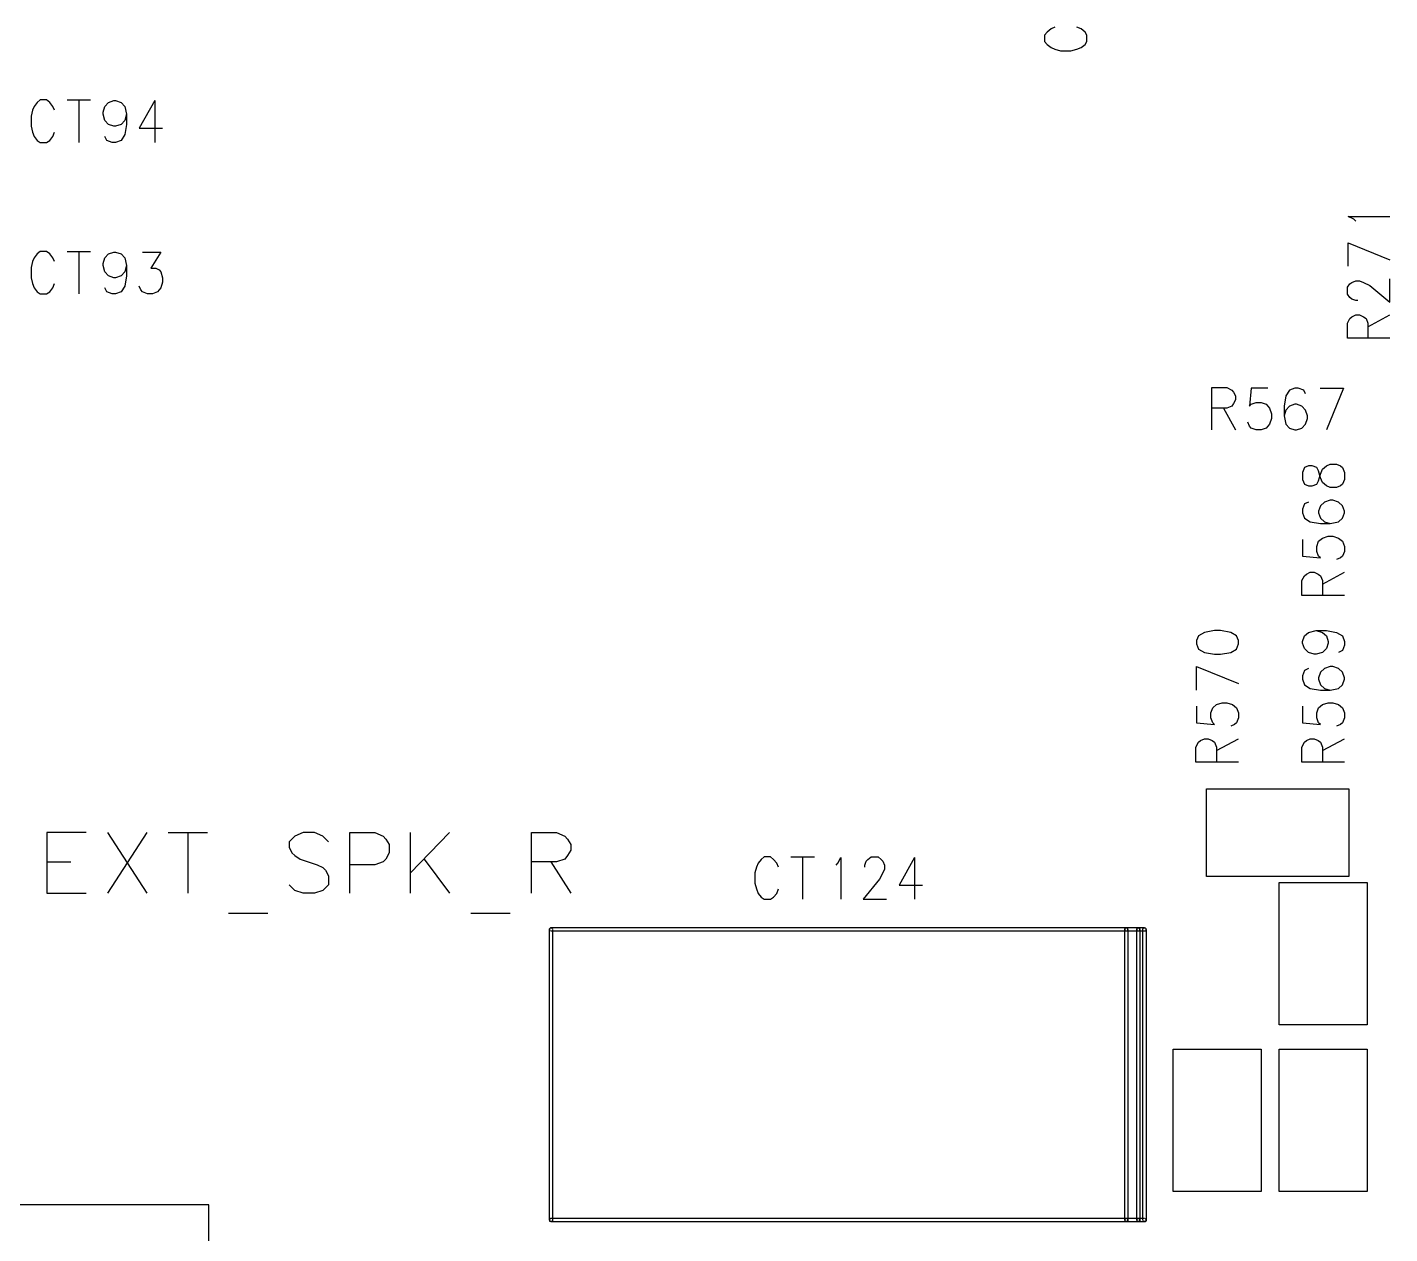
# Model space of a CAD drawing. Extents: x 295 to 953, y 10 to 290.
# Drawn here: x 628.98 to 666.11, y 128.52 to 161.4 of the extents above; entities that cross this region are included whole.
import ezdxf

# ---------------------------------------------------------------- set-up
doc = ezdxf.new("R2010")
doc.units = 0
doc.header["$LTSCALE"] = 5
doc.header["$MEASUREMENT"] = 0
doc.layers.add('13_C-SILK_GBR', color=7, linetype='CONTINUOUS')

msp = doc.modelspace()

# ---------------------------------------------------------------- linework, layer by layer
at = {"layer": '13_C-SILK_GBR'}
for p, q in [((656.769, 161.263), (656.7, 161.179)), ((656.7, 161.179), (656.7, 161.007)), ((656.875, 161.352), (656.769, 161.263)), ((656.981, 161.397), (656.875, 161.352)), ((657.698, 161.352), (657.575, 161.397)), ((657.802, 161.263), (657.698, 161.352)), ((657.855, 161.179), (657.802, 161.263)), ((657.855, 161.007), (657.855, 161.179)), ((656.7, 161.007), (656.769, 160.925)), ((656.769, 160.925), (656.875, 160.841)), ((656.875, 160.841), (656.981, 160.796)), ((656.981, 160.796), (657.137, 160.758)), ((657.137, 160.758), (657.418, 160.758)), ((657.418, 160.758), (657.575, 160.796)), ((657.575, 160.796), (657.698, 160.841)), ((657.698, 160.841), (657.802, 160.925)), ((657.802, 160.925), (657.855, 161.007)), ((629.252, 159.346), (629.168, 159.24)), ((629.335, 159.415), (629.252, 159.346)), ((629.506, 159.415), (629.335, 159.415)), ((629.591, 159.346), (629.506, 159.415)), ((629.68, 159.24), (629.591, 159.346)), ((630.067, 159.415), (630.706, 159.415)), ((630.386, 159.415), (630.386, 158.26)), ((631.094, 159.24), (631.196, 159.346)), ((631.196, 159.346), (631.343, 159.397)), ((631.343, 159.397), (631.387, 159.397)), ((631.387, 159.397), (631.541, 159.346)), ((631.541, 159.346), (631.637, 159.24)), ((632.452, 159.397), (632.031, 158.644)), ((632.452, 159.397), (632.452, 158.26)), ((629.124, 159.135), (629.086, 158.978)), ((629.086, 158.978), (629.086, 158.697)), ((629.168, 159.24), (629.124, 159.135)), ((629.724, 159.135), (629.68, 159.24)), ((631.049, 159.082), (631.094, 159.24)), ((631.049, 159.031), (631.049, 159.082)), ((631.094, 158.856), (631.049, 159.031)), ((631.637, 159.24), (631.688, 159.031)), ((631.688, 159.031), (631.637, 158.856)), ((631.688, 159.031), (631.688, 158.75)), ((629.086, 158.697), (629.124, 158.541)), ((629.124, 158.541), (629.168, 158.417)), ((629.68, 158.417), (629.724, 158.541)), ((631.196, 158.75), (631.094, 158.856)), ((631.343, 158.697), (631.196, 158.75)), ((631.387, 158.697), (631.343, 158.697)), ((631.541, 158.75), (631.387, 158.697)), ((631.637, 158.856), (631.541, 158.75)), ((631.688, 158.75), (631.637, 158.47)), ((632.031, 158.644), (632.669, 158.644)), ((629.168, 158.417), (629.252, 158.313)), ((629.252, 158.313), (629.335, 158.26)), ((629.335, 158.26), (629.506, 158.26)), ((629.506, 158.26), (629.591, 158.313)), ((629.591, 158.313), (629.68, 158.417)), ((631.145, 158.313), (631.094, 158.417)), ((631.292, 158.26), (631.145, 158.313)), ((631.387, 158.26), (631.292, 158.26)), ((631.541, 158.313), (631.387, 158.26)), ((631.637, 158.47), (631.541, 158.313)), ((665.125, 156.166), (664.968, 156.242)), ((664.968, 156.242), (666.105, 156.242)), ((665.178, 156.115), (665.125, 156.166)), ((629.252, 155.221), (629.168, 155.115)), ((629.335, 155.29), (629.252, 155.221)), ((629.506, 155.29), (629.335, 155.29)), ((629.591, 155.221), (629.506, 155.29)), ((629.68, 155.115), (629.591, 155.221)), ((630.067, 155.29), (630.706, 155.29)), ((630.386, 155.29), (630.386, 154.135)), ((631.094, 155.115), (631.196, 155.221)), ((631.196, 155.221), (631.343, 155.272)), ((631.343, 155.272), (631.387, 155.272)), ((631.387, 155.272), (631.541, 155.221)), ((631.541, 155.221), (631.637, 155.115)), ((632.12, 155.272), (632.618, 155.272)), ((632.618, 155.272), (632.344, 154.835)), ((664.968, 154.884), (664.968, 155.523)), ((664.968, 155.523), (666.105, 155.062)), ((629.124, 155.01), (629.086, 154.853)), ((629.086, 154.853), (629.086, 154.572)), ((629.168, 155.115), (629.124, 155.01)), ((629.724, 155.01), (629.68, 155.115)), ((631.049, 154.957), (631.094, 155.115)), ((631.049, 154.906), (631.049, 154.957)), ((631.094, 154.731), (631.049, 154.906)), ((631.637, 155.115), (631.688, 154.906)), ((631.688, 154.906), (631.637, 154.731)), ((631.688, 154.906), (631.688, 154.625)), ((632.344, 154.835), (632.485, 154.835)), ((632.485, 154.835), (632.574, 154.782)), ((629.086, 154.572), (629.124, 154.416)), ((631.196, 154.625), (631.094, 154.731)), ((631.343, 154.572), (631.196, 154.625)), ((631.387, 154.572), (631.343, 154.572)), ((631.541, 154.625), (631.387, 154.572)), ((631.637, 154.731), (631.541, 154.625)), ((631.688, 154.625), (631.637, 154.345)), ((632.574, 154.782), (632.618, 154.731)), ((632.618, 154.731), (632.669, 154.572)), ((632.669, 154.45), (632.618, 154.292)), ((632.669, 154.572), (632.669, 154.45)), ((665.019, 154.401), (665.072, 154.445)), ((665.072, 154.445), (665.178, 154.49)), ((665.178, 154.49), (665.283, 154.49)), ((665.283, 154.49), (665.387, 154.445)), ((665.387, 154.445), (665.562, 154.356)), ((666.105, 153.902), (666.105, 154.541)), ((629.124, 154.416), (629.168, 154.292)), ((629.168, 154.292), (629.252, 154.188)), ((629.252, 154.188), (629.335, 154.135)), ((629.335, 154.135), (629.506, 154.135)), ((629.506, 154.135), (629.591, 154.188)), ((629.591, 154.188), (629.68, 154.292)), ((629.68, 154.292), (629.724, 154.416)), ((631.145, 154.188), (631.094, 154.292)), ((631.292, 154.135), (631.145, 154.188)), ((631.387, 154.135), (631.292, 154.135)), ((631.541, 154.188), (631.387, 154.135)), ((631.637, 154.345), (631.541, 154.188)), ((632.075, 154.241), (632.031, 154.345)), ((632.12, 154.188), (632.075, 154.241)), ((632.254, 154.135), (632.12, 154.188)), ((632.396, 154.135), (632.254, 154.135)), ((632.529, 154.188), (632.396, 154.135)), ((632.618, 154.292), (632.529, 154.188)), ((664.95, 154.312), (665.019, 154.401)), ((664.95, 154.125), (664.95, 154.312)), ((665.019, 154.036), (664.95, 154.125)), ((665.562, 154.356), (666.105, 153.902)), ((665.072, 153.991), (665.019, 154.036)), ((665.178, 153.947), (665.072, 153.991)), ((665.231, 153.947), (665.178, 153.947)), ((664.95, 153.33), (665.019, 153.463)), ((664.95, 152.921), (664.95, 153.33)), ((665.019, 153.463), (665.072, 153.508)), ((665.072, 153.508), (665.178, 153.559)), ((665.178, 153.559), (665.283, 153.559)), ((665.283, 153.559), (665.387, 153.508)), ((665.387, 153.508), (665.458, 153.463)), ((665.458, 153.463), (665.509, 153.33)), ((665.509, 153.234), (666.105, 153.559)), ((665.509, 153.33), (665.509, 152.921)), ((666.105, 152.921), (664.95, 152.921)), ((661.261, 150.423), (661.261, 151.578)), ((661.261, 151.578), (661.67, 151.578)), ((661.67, 151.578), (661.804, 151.508)), ((661.804, 151.508), (661.848, 151.455)), ((662.332, 151.559), (662.287, 151.069)), ((662.785, 151.559), (662.332, 151.559)), ((663.371, 151.508), (663.269, 151.35)), ((663.518, 151.559), (663.371, 151.508)), ((663.614, 151.559), (663.518, 151.559)), ((663.76, 151.508), (663.614, 151.559)), ((663.812, 151.403), (663.76, 151.508)), ((664.206, 151.559), (664.844, 151.559)), ((664.844, 151.559), (664.384, 150.423)), ((661.848, 151.14), (661.804, 151.069)), ((661.848, 151.455), (661.899, 151.35)), ((661.899, 151.244), (661.848, 151.14)), ((661.899, 151.35), (661.899, 151.244)), ((662.287, 151.069), (662.332, 151.122)), ((662.332, 151.122), (662.465, 151.175)), ((662.465, 151.175), (662.6, 151.175)), ((662.6, 151.175), (662.741, 151.122)), ((662.741, 151.122), (662.83, 151.018)), ((663.269, 151.35), (663.224, 151.069)), ((663.518, 151.122), (663.371, 151.069)), ((663.562, 151.122), (663.518, 151.122)), ((663.709, 151.069), (663.562, 151.122)), ((661.67, 151.018), (661.261, 151.018)), ((661.574, 151.018), (661.899, 150.423)), ((661.804, 151.069), (661.67, 151.018)), ((662.83, 151.018), (662.881, 150.86)), ((662.881, 150.738), (662.83, 150.579)), ((662.881, 150.86), (662.881, 150.738)), ((663.224, 151.069), (663.224, 150.807)), ((663.269, 150.965), (663.224, 150.807)), ((663.224, 150.807), (663.269, 150.579)), ((663.371, 151.069), (663.269, 150.965)), ((663.812, 150.965), (663.709, 151.069)), ((663.863, 150.807), (663.812, 150.965)), ((663.812, 150.579), (663.863, 150.738)), ((663.863, 150.738), (663.863, 150.807)), ((662.287, 150.528), (662.242, 150.632)), ((662.332, 150.475), (662.287, 150.528)), ((662.465, 150.423), (662.332, 150.475)), ((662.6, 150.423), (662.465, 150.423)), ((662.741, 150.475), (662.6, 150.423)), ((662.83, 150.579), (662.741, 150.475)), ((663.269, 150.579), (663.371, 150.475)), ((663.371, 150.475), (663.518, 150.423)), ((663.518, 150.423), (663.562, 150.423)), ((663.562, 150.423), (663.709, 150.475)), ((663.709, 150.475), (663.812, 150.579)), ((663.782, 149.396), (663.731, 149.263)), ((663.731, 149.263), (663.731, 149.076)), ((663.887, 149.441), (663.782, 149.396)), ((663.993, 149.441), (663.887, 149.441)), ((664.115, 149.396), (663.993, 149.441)), ((664.168, 149.307), (664.115, 149.396)), ((664.221, 149.122), (664.168, 149.307)), ((664.221, 149.218), (664.272, 149.352)), ((664.272, 149.352), (664.378, 149.441)), ((664.378, 149.441), (664.483, 149.492)), ((664.483, 149.492), (664.658, 149.492)), ((664.658, 149.492), (664.762, 149.441)), ((664.762, 149.441), (664.815, 149.396)), ((664.815, 149.396), (664.868, 149.263)), ((664.868, 149.263), (664.868, 149.076)), ((663.731, 149.076), (663.782, 148.942)), ((663.782, 148.942), (663.887, 148.898)), ((663.887, 148.898), (663.993, 148.898)), ((663.993, 148.898), (664.115, 148.942)), ((664.115, 148.942), (664.168, 149.032)), ((664.168, 149.032), (664.221, 149.218)), ((664.272, 148.987), (664.221, 149.122)), ((664.378, 148.898), (664.272, 148.987)), ((664.483, 148.853), (664.378, 148.898)), ((664.762, 148.898), (664.658, 148.853)), ((664.815, 148.942), (664.762, 148.898)), ((664.868, 149.076), (664.815, 148.942)), ((664.483, 148.51), (664.325, 148.459)), ((664.658, 148.853), (664.483, 148.853)), ((664.552, 148.51), (664.483, 148.51)), ((664.711, 148.459), (664.552, 148.51)), ((663.782, 148.408), (663.731, 148.261)), ((663.731, 148.261), (663.731, 148.165)), ((663.731, 148.165), (663.782, 148.018)), ((663.887, 148.459), (663.782, 148.408)), ((664.221, 148.357), (664.168, 148.21)), ((664.168, 148.21), (664.168, 148.165)), ((664.168, 148.165), (664.221, 148.018)), ((664.325, 148.459), (664.221, 148.357)), ((664.815, 148.357), (664.711, 148.459)), ((664.868, 148.21), (664.815, 148.357)), ((664.815, 148.018), (664.868, 148.165)), ((664.868, 148.165), (664.868, 148.21)), ((663.782, 148.018), (663.94, 147.916)), ((663.94, 147.916), (664.221, 147.872)), ((664.221, 148.018), (664.325, 147.916)), ((664.221, 147.872), (664.483, 147.872)), ((664.325, 147.916), (664.483, 147.872)), ((664.483, 147.872), (664.711, 147.916)), ((664.711, 147.916), (664.815, 148.018)), ((663.731, 147.433), (663.731, 146.979)), ((664.168, 147.388), (664.272, 147.477)), ((664.272, 147.477), (664.43, 147.528)), ((664.43, 147.528), (664.552, 147.528)), ((664.552, 147.528), (664.711, 147.477)), ((664.711, 147.477), (664.815, 147.388)), ((664.115, 147.248), (664.168, 147.388)), ((664.115, 147.113), (664.115, 147.248)), ((664.168, 146.979), (664.115, 147.113)), ((664.815, 147.388), (664.868, 147.248)), ((664.868, 147.113), (664.815, 146.979)), ((664.868, 147.248), (664.868, 147.113)), ((663.731, 146.979), (664.221, 146.934)), ((664.221, 146.934), (664.168, 146.979)), ((664.762, 146.934), (664.658, 146.89)), ((664.815, 146.979), (664.762, 146.934)), ((663.713, 146.317), (663.782, 146.451)), ((663.713, 145.908), (663.713, 146.317)), ((663.782, 146.451), (663.835, 146.496)), ((663.835, 146.496), (663.94, 146.547)), ((663.94, 146.547), (664.046, 146.547)), ((664.046, 146.547), (664.15, 146.496)), ((664.15, 146.496), (664.221, 146.451)), ((664.221, 146.451), (664.272, 146.317)), ((664.272, 146.222), (664.868, 146.547)), ((664.272, 146.317), (664.272, 145.908)), ((664.868, 145.908), (663.713, 145.908)), ((660.894, 144.814), (660.843, 144.681)), ((661.053, 144.903), (660.894, 144.814)), ((661.333, 144.954), (661.053, 144.903)), ((661.49, 144.954), (661.333, 144.954)), ((661.771, 144.903), (661.49, 144.954)), ((661.927, 144.814), (661.771, 144.903)), ((661.98, 144.681), (661.927, 144.814)), ((663.731, 144.654), (663.782, 144.808)), ((663.782, 144.808), (663.887, 144.903)), ((663.887, 144.903), (664.097, 144.954)), ((664.097, 144.954), (664.272, 144.903)), ((664.097, 144.954), (664.378, 144.954)), ((664.272, 144.903), (664.378, 144.808)), ((664.378, 144.954), (664.658, 144.903)), ((664.378, 144.808), (664.43, 144.654)), ((664.658, 144.903), (664.815, 144.808)), ((664.815, 144.808), (664.868, 144.654)), ((660.843, 144.681), (660.843, 144.59)), ((660.843, 144.59), (660.894, 144.45)), ((660.894, 144.45), (661.053, 144.36)), ((661.771, 144.36), (661.927, 144.45)), ((661.927, 144.45), (661.98, 144.59)), ((661.98, 144.59), (661.98, 144.681)), ((663.731, 144.61), (663.731, 144.654)), ((663.782, 144.463), (663.731, 144.61)), ((663.887, 144.36), (663.782, 144.463)), ((664.378, 144.463), (664.272, 144.36)), ((664.43, 144.61), (664.378, 144.463)), ((664.43, 144.654), (664.43, 144.61)), ((664.868, 144.558), (664.815, 144.412)), ((664.868, 144.654), (664.868, 144.558)), ((661.053, 144.36), (661.333, 144.316)), ((661.333, 144.316), (661.49, 144.316)), ((661.49, 144.316), (661.771, 144.36)), ((664.046, 144.316), (663.887, 144.36)), ((664.097, 144.316), (664.046, 144.316)), ((664.272, 144.36), (664.097, 144.316)), ((664.815, 144.412), (664.711, 144.36)), ((660.843, 143.334), (660.843, 143.973)), ((660.843, 143.973), (661.98, 143.512)), ((663.782, 143.87), (663.731, 143.724)), ((663.731, 143.724), (663.731, 143.628)), ((663.887, 143.922), (663.782, 143.87)), ((664.221, 143.819), (664.168, 143.672)), ((664.325, 143.922), (664.221, 143.819)), ((664.483, 143.973), (664.325, 143.922)), ((664.552, 143.973), (664.483, 143.973)), ((664.711, 143.922), (664.552, 143.973)), ((664.815, 143.819), (664.711, 143.922)), ((664.868, 143.672), (664.815, 143.819)), ((663.731, 143.628), (663.782, 143.481)), ((663.782, 143.481), (663.94, 143.379)), ((663.94, 143.379), (664.221, 143.334)), ((664.168, 143.672), (664.168, 143.628)), ((664.168, 143.628), (664.221, 143.481)), ((664.221, 143.481), (664.325, 143.379)), ((664.221, 143.334), (664.483, 143.334)), ((664.325, 143.379), (664.483, 143.334)), ((664.483, 143.334), (664.711, 143.379)), ((664.711, 143.379), (664.815, 143.481)), ((664.815, 143.481), (664.868, 143.628)), ((664.868, 143.628), (664.868, 143.672)), ((661.28, 142.851), (661.384, 142.94)), ((661.384, 142.94), (661.543, 142.991)), ((661.543, 142.991), (661.665, 142.991)), ((661.665, 142.991), (661.823, 142.94)), ((661.823, 142.94), (661.927, 142.851)), ((664.168, 142.851), (664.272, 142.94)), ((664.272, 142.94), (664.43, 142.991)), ((664.43, 142.991), (664.552, 142.991)), ((664.552, 142.991), (664.711, 142.94)), ((664.711, 142.94), (664.815, 142.851)), ((660.843, 142.895), (660.843, 142.441)), ((661.228, 142.71), (661.28, 142.851)), ((661.228, 142.575), (661.228, 142.71)), ((661.28, 142.441), (661.228, 142.575)), ((661.927, 142.851), (661.98, 142.71)), ((661.98, 142.575), (661.927, 142.441)), ((661.98, 142.71), (661.98, 142.575)), ((663.731, 142.895), (663.731, 142.441)), ((664.115, 142.71), (664.168, 142.851)), ((664.115, 142.575), (664.115, 142.71)), ((664.168, 142.441), (664.115, 142.575)), ((664.815, 142.851), (664.868, 142.71)), ((664.868, 142.575), (664.815, 142.441)), ((664.868, 142.71), (664.868, 142.575)), ((660.843, 142.441), (661.333, 142.397)), ((661.333, 142.397), (661.28, 142.441)), ((661.874, 142.397), (661.771, 142.352)), ((661.927, 142.441), (661.874, 142.397)), ((663.731, 142.441), (664.221, 142.397)), ((664.221, 142.397), (664.168, 142.441)), ((664.762, 142.397), (664.658, 142.352)), ((664.815, 142.441), (664.762, 142.397)), ((660.825, 141.78), (660.894, 141.913)), ((660.894, 141.913), (660.947, 141.958)), ((660.947, 141.958), (661.053, 142.009)), ((661.053, 142.009), (661.158, 142.009)), ((661.158, 142.009), (661.262, 141.958)), ((661.262, 141.958), (661.333, 141.913)), ((661.333, 141.913), (661.384, 141.78)), ((661.384, 141.684), (661.98, 142.009)), ((663.713, 141.78), (663.782, 141.913)), ((663.782, 141.913), (663.835, 141.958)), ((663.835, 141.958), (663.94, 142.009)), ((663.94, 142.009), (664.046, 142.009)), ((664.046, 142.009), (664.15, 141.958)), ((664.15, 141.958), (664.221, 141.913)), ((664.221, 141.913), (664.272, 141.78)), ((664.272, 141.684), (664.868, 142.009)), ((660.825, 141.371), (660.825, 141.78)), ((661.384, 141.78), (661.384, 141.371)), ((663.713, 141.371), (663.713, 141.78)), ((664.272, 141.78), (664.272, 141.371)), ((661.98, 141.371), (660.825, 141.371)), ((664.868, 141.371), (663.713, 141.371)), ((661.114, 138.254), (661.114, 140.646)), ((661.114, 140.646), (664.991, 140.646)), ((664.991, 140.646), (664.991, 138.254)), ((630.589, 139.45), (629.516, 139.45)), ((629.516, 139.45), (629.516, 137.8)), ((631.166, 139.45), (632.239, 137.8)), ((632.239, 139.45), (631.166, 137.8)), ((632.816, 139.45), (633.889, 139.45)), ((633.353, 139.45), (633.353, 137.8)), ((636.266, 139.349), (636.116, 139.199)), ((636.493, 139.45), (636.266, 139.349)), ((636.803, 139.45), (636.493, 139.45)), ((637.029, 139.349), (636.803, 139.45)), ((637.189, 139.199), (637.029, 139.349)), ((637.766, 137.8), (637.766, 139.45)), ((637.766, 139.45), (638.453, 139.45)), ((638.453, 139.45), (638.679, 139.349)), ((638.679, 139.349), (638.753, 139.275)), ((638.753, 139.275), (638.839, 139.125)), ((639.416, 139.45), (639.416, 137.8)), ((640.489, 139.45), (639.416, 138.349)), ((642.716, 137.8), (642.716, 139.45)), ((642.716, 139.45), (643.403, 139.45)), ((643.403, 139.45), (643.629, 139.349)), ((643.629, 139.349), (643.703, 139.275)), ((643.703, 139.275), (643.789, 139.125)), ((636.116, 139.199), (636.116, 139.051)), ((636.116, 139.051), (636.192, 138.901)), ((636.192, 138.901), (636.266, 138.825)), ((638.839, 138.901), (638.753, 138.726)), ((638.839, 139.125), (638.839, 138.901)), ((643.789, 138.975), (643.703, 138.825)), ((643.789, 139.125), (643.789, 138.975)), ((629.516, 138.65), (630.171, 138.65)), ((636.266, 138.825), (636.417, 138.726)), ((636.417, 138.726), (636.879, 138.576)), ((636.879, 138.576), (637.029, 138.5)), ((637.029, 138.5), (637.103, 138.425)), ((638.453, 138.576), (637.766, 138.576)), ((638.679, 138.65), (638.453, 138.576)), ((638.753, 138.726), (638.679, 138.65)), ((639.793, 138.726), (640.489, 137.8)), ((643.403, 138.65), (642.716, 138.65)), ((643.243, 138.65), (643.789, 137.8)), ((643.629, 138.726), (643.403, 138.65)), ((643.703, 138.825), (643.629, 138.726)), ((648.846, 138.51), (648.808, 138.353)), ((648.891, 138.615), (648.846, 138.51)), ((648.973, 138.721), (648.891, 138.615)), ((649.056, 138.79), (648.973, 138.721)), ((649.229, 138.79), (649.056, 138.79)), ((649.311, 138.721), (649.229, 138.79)), ((649.4, 138.615), (649.311, 138.721)), ((649.445, 138.51), (649.4, 138.615)), ((649.79, 138.79), (650.427, 138.79)), ((650.108, 138.79), (650.108, 137.635)), ((651.019, 138.562), (651.07, 138.615)), ((651.07, 138.615), (651.148, 138.772)), ((651.148, 138.772), (651.148, 137.635)), ((651.798, 138.562), (651.842, 138.668)), ((651.798, 138.51), (651.798, 138.562)), ((651.842, 138.668), (651.887, 138.721)), ((651.887, 138.721), (651.976, 138.79)), ((651.976, 138.79), (652.161, 138.79)), ((652.161, 138.79), (652.25, 138.721)), ((652.25, 138.721), (652.295, 138.668)), ((652.295, 138.668), (652.339, 138.562)), ((652.339, 138.562), (652.339, 138.457)), ((653.156, 138.772), (652.735, 138.019)), ((653.156, 138.772), (653.156, 137.635)), ((637.103, 138.425), (637.189, 138.275)), ((637.189, 138.275), (637.189, 138.024)), ((648.808, 138.353), (648.808, 138.072)), ((652.205, 138.178), (651.753, 137.635)), ((652.295, 138.353), (652.205, 138.178)), ((652.339, 138.457), (652.295, 138.353)), ((664.991, 138.254), (661.114, 138.254)), ((629.516, 137.8), (630.589, 137.8)), ((636.266, 137.874), (636.116, 138.024)), ((636.493, 137.8), (636.266, 137.874)), ((636.803, 137.8), (636.493, 137.8)), ((637.029, 137.874), (636.803, 137.8)), ((637.189, 138.024), (637.029, 137.874)), ((648.808, 138.072), (648.846, 137.916)), ((648.846, 137.916), (648.891, 137.792)), ((648.891, 137.792), (648.973, 137.688)), ((649.311, 137.688), (649.4, 137.792)), ((649.4, 137.792), (649.445, 137.916)), ((652.735, 138.019), (653.372, 138.019)), ((663.094, 138.089), (665.486, 138.089)), ((663.094, 134.211), (663.094, 138.089)), ((665.486, 138.089), (665.486, 134.211)), ((648.973, 137.688), (649.056, 137.635)), ((649.056, 137.635), (649.229, 137.635)), ((649.229, 137.635), (649.311, 137.688)), ((651.753, 137.635), (652.39, 137.635)), ((634.466, 137.251), (635.539, 137.251)), ((641.066, 137.251), (642.139, 137.251)), ((643.211, 136.827), (643.236, 136.851)), ((643.236, 136.851), (643.211, 136.827)), ((643.211, 136.81), (643.211, 136.827)), ((643.211, 136.827), (643.211, 136.794)), ((643.211, 128.89), (643.211, 136.81)), ((643.211, 136.794), (643.236, 136.769)), ((643.236, 136.851), (643.269, 136.851)), ((643.253, 136.851), (643.236, 136.851)), ((658.928, 136.851), (643.253, 136.851)), ((643.253, 136.769), (658.928, 136.769)), ((643.269, 136.851), (643.294, 136.827)), ((643.294, 136.81), (643.294, 128.89)), ((658.911, 136.851), (658.886, 136.827)), ((658.886, 136.827), (658.911, 136.851)), ((658.886, 136.827), (658.886, 136.794)), ((658.886, 136.81), (658.886, 136.827)), ((658.886, 128.89), (658.886, 136.81)), ((658.886, 136.794), (658.911, 136.769)), ((658.928, 136.851), (658.911, 136.851)), ((658.911, 136.851), (658.944, 136.851)), ((659.258, 136.851), (658.928, 136.851)), ((658.928, 136.769), (659.258, 136.769)), ((658.928, 136.769), (658.944, 136.769)), ((658.969, 136.827), (658.944, 136.851)), ((658.944, 136.851), (658.969, 136.827)), ((658.944, 136.769), (658.969, 136.794)), ((658.969, 136.794), (658.969, 136.827)), ((658.969, 136.81), (658.969, 128.89)), ((659.241, 136.851), (659.216, 136.827)), ((659.216, 136.827), (659.241, 136.851)), ((659.216, 136.827), (659.216, 136.794)), ((659.216, 136.81), (659.216, 136.827)), ((659.216, 128.89), (659.216, 136.81)), ((659.216, 136.794), (659.241, 136.769)), ((659.258, 136.851), (659.241, 136.851)), ((659.241, 136.851), (659.274, 136.851)), ((659.423, 136.851), (659.258, 136.851)), ((659.258, 136.769), (659.423, 136.769)), ((659.258, 136.769), (659.274, 136.769)), ((659.274, 136.851), (659.299, 136.827)), ((659.299, 136.827), (659.274, 136.851)), ((659.274, 136.769), (659.299, 136.794)), ((659.299, 136.794), (659.299, 136.827)), ((659.299, 136.81), (659.299, 128.89)), ((659.381, 136.827), (659.406, 136.851)), ((659.381, 136.81), (659.381, 136.827)), ((659.381, 128.89), (659.381, 136.81)), ((659.406, 136.851), (659.439, 136.851)), ((659.423, 136.769), (659.439, 136.769)), ((659.464, 136.827), (659.439, 136.851)), ((659.439, 136.851), (659.464, 136.827)), ((659.439, 136.769), (659.464, 136.794)), ((659.464, 136.794), (659.464, 136.827)), ((659.464, 136.81), (659.464, 128.89)), ((665.486, 134.211), (663.094, 134.211)), ((660.206, 133.551), (662.599, 133.551)), ((660.206, 129.674), (660.206, 133.551)), ((662.599, 133.551), (662.599, 129.674)), ((663.094, 129.674), (663.094, 133.551)), ((663.094, 133.551), (665.486, 133.551)), ((665.486, 133.551), (665.486, 129.674)), ((662.599, 129.674), (660.206, 129.674)), ((665.486, 129.674), (663.094, 129.674)), ((633.93, 129.303), (625.35, 129.303)), ((633.93, 125.673), (633.93, 129.303)), ((643.236, 128.931), (643.211, 128.907)), ((643.211, 128.907), (643.211, 128.874)), ((643.211, 128.874), (643.236, 128.849)), ((643.236, 128.849), (643.211, 128.874)), ((643.253, 128.931), (643.236, 128.931)), ((643.269, 128.849), (643.236, 128.849)), ((658.928, 128.931), (643.253, 128.931)), ((643.253, 128.849), (658.928, 128.849)), ((643.294, 128.874), (643.269, 128.849)), ((643.294, 128.89), (643.294, 128.874)), ((658.911, 128.931), (658.886, 128.907)), ((658.886, 128.907), (658.886, 128.874)), ((658.886, 128.874), (658.911, 128.849)), ((658.911, 128.849), (658.886, 128.874)), ((658.928, 128.931), (658.911, 128.931)), ((658.944, 128.849), (658.911, 128.849)), ((659.258, 128.931), (658.928, 128.931)), ((658.928, 128.849), (659.258, 128.849)), ((658.928, 128.849), (658.944, 128.849)), ((658.969, 128.907), (658.944, 128.931)), ((658.944, 128.849), (658.969, 128.874)), ((658.969, 128.874), (658.944, 128.849)), ((658.969, 128.874), (658.969, 128.907)), ((658.969, 128.89), (658.969, 128.874)), ((659.241, 128.931), (659.216, 128.907)), ((659.216, 128.907), (659.216, 128.874)), ((659.216, 128.874), (659.241, 128.849)), ((659.241, 128.849), (659.216, 128.874)), ((659.258, 128.931), (659.241, 128.931)), ((659.274, 128.849), (659.241, 128.849)), ((659.423, 128.931), (659.258, 128.931)), ((659.258, 128.849), (659.423, 128.849)), ((659.258, 128.849), (659.274, 128.849)), ((659.299, 128.907), (659.274, 128.931)), ((659.274, 128.849), (659.299, 128.874)), ((659.299, 128.874), (659.274, 128.849)), ((659.299, 128.874), (659.299, 128.907)), ((659.299, 128.89), (659.299, 128.874)), ((659.406, 128.849), (659.381, 128.874)), ((659.439, 128.849), (659.406, 128.849)), ((659.423, 128.849), (659.439, 128.849)), ((659.464, 128.907), (659.439, 128.931)), ((659.464, 128.874), (659.439, 128.849)), ((659.439, 128.849), (659.464, 128.874)), ((659.464, 128.874), (659.464, 128.907)), ((659.464, 128.89), (659.464, 128.874))]:
    msp.add_line(p, q, dxfattribs=at)

doc.saveas('drawing.dxf')
